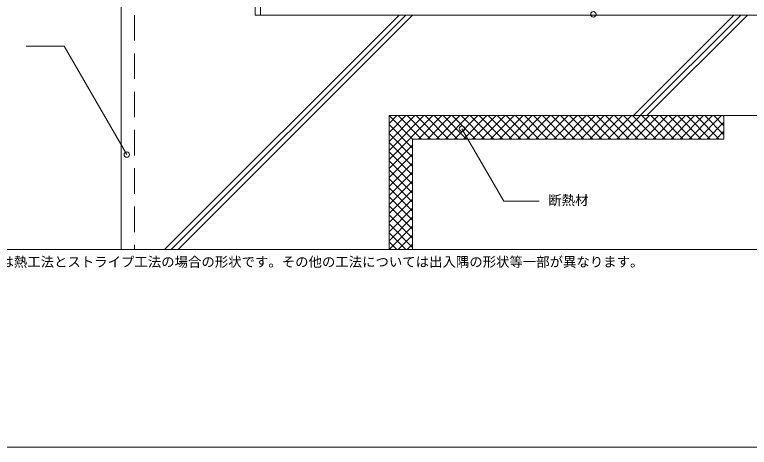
# Model space of a CAD drawing. Units: millimetres, scale not verified. Extents: x -1380 to 1380, y -955 to 955.
# Drawn here: x -759 to 338, y -955 to -309 of the extents above; entities that cross this region are included whole.
import ezdxf
from ezdxf.enums import TextEntityAlignment as Align

# ---------------------------------------------------------------- set-up
doc = ezdxf.new("R2010")
doc.units = ezdxf.units.MM
doc.header["$LTSCALE"] = 3
doc.linetypes.add('USER1', pattern=[9.525, 6.35, -3.175])
doc.linetypes.add('USER2', pattern=[19.05, 12.7, -6.35])
for name, color, linetype, lineweight in [('0-0_0', 7, 'Continuous', 9), ('0-1_HATCH', 9, 'Continuous', 18), ('0-3_KUTAI', 3, 'Continuous', 18), ('0-5_MOJI', 7, 'Continuous', 18), ('0-9_dannnetu', 6, 'Continuous', 18), ('0-A_buhin', 2, 'USER1', 18), ('0-B_WAKU', 7, 'Continuous', 18)]:
    doc.layers.add(name, color=color, linetype=linetype, lineweight=lineweight)
doc.styles.add('ＭＳ ゴシック', font='')
doc.styles.get('ＭＳ ゴシック').set_extended_font_data('MS Gothic')

msp = doc.modelspace()

# ---------------------------------------------------------------- linework, layer by layer
at = {"layer": '0-0_0', "lineweight": 18}
msp.add_lwpolyline([(-900.02, -660.013), (899.98, -660.013), (899.98, 539.987), (-900.02, 539.987)], close=True, dxfattribs=at)
at = {"layer": '0-1_HATCH'}
for p, q in [((-535.02, -660.013), (-185.02, -310.013)), ((-525.02, -660.013), (-175.02, -310.013)), ((-515.02, -660.013), (-165.02, -310.013)), ((164.98, -460.013), (314.98, -310.013)), ((174.98, -460.013), (324.98, -310.013)), ((184.98, -460.013), (334.98, -310.013)), ((-200.02, -471.592), (-188.442, -460.013)), ((-200.02, -485.062), (-174.972, -460.013)), ((-200.02, -498.532), (-161.501, -460.013)), ((-200.02, -512.003), (-148.031, -460.013)), ((-200.02, -525.473), (-134.56, -460.013)), ((-164.989, -495.013), (-199.989, -460.013)), ((-151.519, -495.013), (-186.519, -460.013)), ((-138.048, -495.013), (-173.048, -460.013)), ((-124.578, -495.013), (-159.578, -460.013)), ((-156.09, -495.013), (-121.09, -460.013)), ((-111.107, -495.013), (-146.107, -460.013)), ((-142.62, -495.013), (-107.62, -460.013)), ((-97.637, -495.013), (-132.637, -460.013)), ((-129.149, -495.013), (-94.149, -460.013)), ((-84.167, -495.013), (-119.167, -460.013)), ((-115.679, -495.013), (-80.679, -460.013)), ((-70.696, -495.013), (-105.696, -460.013)), ((-102.209, -495.013), (-67.209, -460.013)), ((-57.226, -495.013), (-92.226, -460.013)), ((-88.738, -495.013), (-53.738, -460.013)), ((-43.756, -495.013), (-78.756, -460.013)), ((-75.268, -495.013), (-40.268, -460.013)), ((-30.285, -495.013), (-65.285, -460.013)), ((-61.797, -495.013), (-26.797, -460.013)), ((-16.815, -495.013), (-51.815, -460.013)), ((-48.327, -495.013), (-13.327, -460.013)), ((-3.344, -495.013), (-38.344, -460.013)), ((-34.857, -495.013), (0.143, -460.013)), ((10.126, -495.013), (-24.874, -460.013)), ((-21.386, -495.013), (13.614, -460.013)), ((23.596, -495.013), (-11.404, -460.013)), ((-7.916, -495.013), (27.084, -460.013)), ((37.067, -495.013), (2.067, -460.013)), ((5.554, -495.013), (40.554, -460.013)), ((50.537, -495.013), (15.537, -460.013)), ((19.025, -495.013), (54.025, -460.013)), ((64.008, -495.013), (29.008, -460.013)), ((32.495, -495.013), (67.495, -460.013)), ((77.478, -495.013), (42.478, -460.013)), ((45.966, -495.013), (80.966, -460.013)), ((90.948, -495.013), (55.948, -460.013)), ((59.436, -495.013), (94.436, -460.013)), ((104.419, -495.013), (69.419, -460.013)), ((72.906, -495.013), (107.906, -460.013)), ((117.889, -495.013), (82.889, -460.013)), ((86.377, -495.013), (121.377, -460.013)), ((131.359, -495.013), (96.359, -460.013)), ((99.847, -495.013), (134.847, -460.013)), ((144.83, -495.013), (109.83, -460.013)), ((113.318, -495.013), (148.318, -460.013)), ((158.3, -495.013), (123.3, -460.013)), ((126.788, -495.013), (161.788, -460.013)), ((171.771, -495.013), (136.771, -460.013)), ((140.258, -495.013), (175.258, -460.013)), ((185.241, -495.013), (150.241, -460.013)), ((153.729, -495.013), (188.729, -460.013)), ((198.711, -495.013), (163.711, -460.013)), ((167.199, -495.013), (202.199, -460.013)), ((212.182, -495.013), (177.182, -460.013)), ((180.669, -495.013), (215.669, -460.013)), ((225.652, -495.013), (190.652, -460.013)), ((194.14, -495.013), (229.14, -460.013)), ((239.123, -495.013), (204.123, -460.013)), ((207.61, -495.013), (242.61, -460.013)), ((252.593, -495.013), (217.593, -460.013)), ((221.081, -495.013), (256.081, -460.013)), ((266.063, -495.013), (231.063, -460.013)), ((234.551, -495.013), (269.551, -460.013)), ((279.534, -495.013), (244.534, -460.013)), ((248.021, -495.013), (283.021, -460.013)), ((293.004, -495.013), (258.004, -460.013)), ((261.492, -495.013), (296.492, -460.013)), ((299.98, -488.518), (271.474, -460.013)), ((299.98, -475.048), (284.945, -460.013)), ((299.98, -461.577), (298.415, -460.013)), ((274.962, -495.013), (299.98, -469.996)), ((-165.02, -508.452), (-200.02, -473.452)), ((-165.02, -521.922), (-200.02, -486.922)), ((288.433, -495.013), (299.98, -483.466)), ((-165.02, -535.393), (-200.02, -500.393)), ((-200.02, -538.943), (-165.02, -503.943)), ((-165.02, -548.863), (-200.02, -513.863)), ((-200.02, -552.414), (-165.02, -517.414)), ((-165.02, -562.334), (-200.02, -527.334)), ((-200.02, -565.884), (-165.02, -530.884)), ((-165.02, -575.804), (-200.02, -540.804)), ((-200.02, -579.355), (-165.02, -544.355)), ((-165.02, -589.274), (-200.02, -554.274)), ((-200.02, -592.825), (-165.02, -557.825)), ((-165.02, -602.745), (-200.02, -567.745)), ((-200.02, -606.295), (-165.02, -571.295)), ((-165.02, -616.215), (-200.02, -581.215)), ((-200.02, -619.766), (-165.02, -584.766)), ((-165.02, -629.685), (-200.02, -594.685)), ((-200.02, -633.236), (-165.02, -598.236)), ((-165.02, -643.156), (-200.02, -608.156)), ((-200.02, -646.707), (-165.02, -611.707)), ((-165.02, -656.626), (-200.02, -621.626)), ((-175.104, -660.013), (-200.02, -635.097)), ((-199.857, -660.013), (-165.02, -625.177)), ((-186.386, -660.013), (-165.02, -638.647)), ((-188.574, -660.013), (-200.02, -648.567)), ((-172.916, -660.013), (-165.02, -652.118))]:
    msp.add_line(p, q, dxfattribs=at)
at = {"layer": '0-3_KUTAI', "linetype": 'USER2'}
msp.add_line((-580.02, 89.987), (-580.02, -660.013), dxfattribs=at)
at = {"layer": '0-3_KUTAI'}
for points in [[(-420.02, 89.987), (-600.02, 89.987), (-600.02, -660.013)], [(899.98, -310.013), (-400.02, -310.013), (-400.02, 69.987)], [(899.98, -460.013), (-200.02, -460.013), (-200.02, -660.013)]]:
    msp.add_lwpolyline(points, dxfattribs=at)
at = {"layer": '0-5_MOJI'}
for points in [[(-741.669, -356.356), (-684.948, -356.356), (-591.505, -518.203)], [(24.276, -587.614), (-28.813, -587.614), (-91.198, -479.561)]]:
    msp.add_lwpolyline(points, dxfattribs=at)
for centre in [(105.037, -308.892), (-91.198, -479.561), (-591.505, -518.203)]:
    msp.add_circle(centre, 4, dxfattribs=at)
at = {"layer": '0-9_dannnetu'}
msp.add_line((299.98, -460.013), (299.98, -495.013), dxfattribs=at)
msp.add_lwpolyline([(299.98, -495.013), (-165.02, -495.013), (-165.02, -660.013)], dxfattribs=at)
at = {"layer": '0-A_buhin'}
msp.add_lwpolyline([(-400.02, -310.013), (-392.02, -310.013), (-392.02, 89.987), (-400.02, 97.987)], close=True, dxfattribs=at)
at = {"layer": '0-B_WAKU'}
msp.add_lwpolyline([(-1380.02, -955.013), (1379.98, -955.013), (1379.98, 954.987), (-1380.02, 954.987)], close=True, dxfattribs=at)

# ---------------------------------------------------------------- texts
at = {"layer": '0-5_MOJI', "style": 'ＭＳ ゴシック'}
for s, p in [('断熱材', (37.726, -597.974)), ('※こちらの図は熱工法とストライプ工法の場合の形状です。その他の工法については出入隅の形状等一部が異なります。', (-900.02, -690.013))]:
    msp.add_text(s, height=14.66, dxfattribs=at).set_placement(p, align=Align.BOTTOM_LEFT)

doc.saveas('drawing.dxf')
